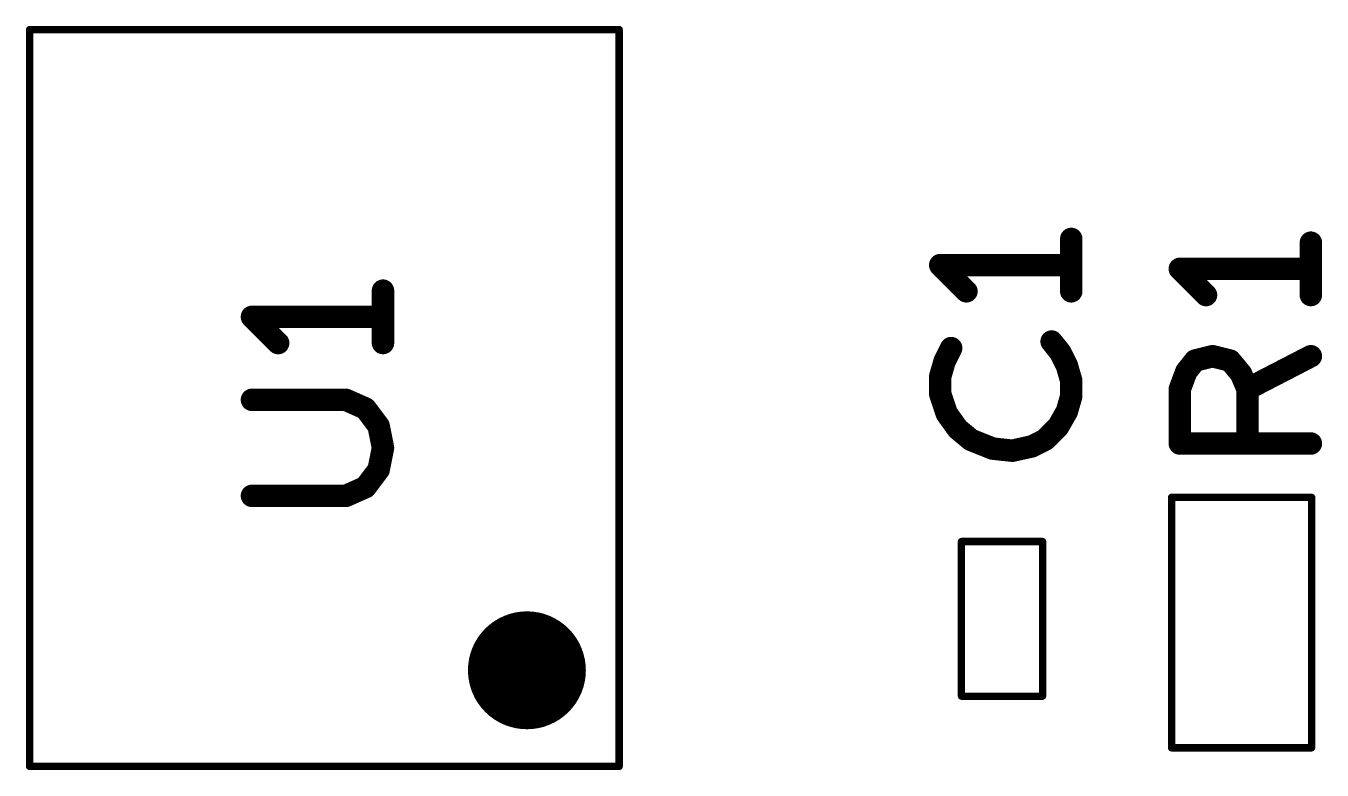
# Model space of a CAD drawing. Extents: x -1.14 to 4.53, y -2.04 to 6.
# Drawn here: x 1.1608 to 1.507, y 3.6413 to 3.8402 of the extents above; entities that cross this region are included whole.
import ezdxf

# ---------------------------------------------------------------- set-up
doc = ezdxf.new("R2010")
doc.units = 0
doc.layers.get('0').update_dxf_attribs({"linetype": 'CONTINUOUS'})
doc.layers.add('ASSE', color=1, linetype='CONTINUOUS')

# ---------------------------------------------------------------- blocks, each defined once
blk = doc.blocks.new('ROUND_64')
at = {"const_width": 0.000984}
blk.add_lwpolyline([(-0.00049, 0, 1), (0.00049, 0, 1)], format="xyb", close=True, dxfattribs=at)
blk = doc.blocks.new('ROUND_1')
at = {"const_width": 0.003}
blk.add_lwpolyline([(-0.0015, 0, 1), (0.0015, 0, 1)], format="xyb", close=True, dxfattribs=at)

msp = doc.modelspace()

# ---------------------------------------------------------------- linework, layer by layer
at = {"layer": 'ASSE'}
for points, const_width in [([(1.16176, 3.64232), (1.16176, 3.83917)], 0.00197), ([(1.16176, 3.83917), (1.31924, 3.83917)], 0.00197), ([(1.31924, 3.83917), (1.31924, 3.64232)], 0.00197), ([(1.44, 3.76925), (1.44, 3.78325)], 0.006), ([(1.504, 3.76825), (1.504, 3.78225)], 0.006), ([(1.44, 3.77625), (1.405, 3.77625)], 0.006), ([(1.405, 3.77625), (1.412, 3.76925)], 0.006), ([(1.504, 3.77525), (1.469, 3.77525)], 0.006), ([(1.469, 3.77525), (1.476, 3.76825)], 0.006), ([(1.25615, 3.75543), (1.25615, 3.76943)], 0.006), ([(1.25615, 3.76243), (1.22115, 3.76243)], 0.006), ([(1.22115, 3.76243), (1.22815, 3.75543)], 0.006), ([(1.40792, 3.75408), (1.40617, 3.75058)], 0.006), ([(1.43708, 3.75291), (1.43475, 3.75583)], 0.006), ([(1.40617, 3.75058), (1.405, 3.7465)], 0.006), ([(1.43883, 3.74941), (1.43708, 3.75291)], 0.006), ([(1.47075, 3.74783), (1.47308, 3.75075)], 0.006), ([(1.47308, 3.75075), (1.47775, 3.75191)], 0.006), ([(1.47775, 3.75191), (1.48242, 3.75075)], 0.006), ([(1.48242, 3.75075), (1.48533, 3.74725)], 0.006), ([(1.48708, 3.74316), (1.504, 3.75191)], 0.006), ([(1.44, 3.74533), (1.43883, 3.74941)], 0.006), ([(1.469, 3.74316), (1.47075, 3.74783)], 0.006), ([(1.48533, 3.74725), (1.48708, 3.74316)], 0.006), ([(1.405, 3.7465), (1.405, 3.74183)], 0.006), ([(1.44, 3.74124), (1.44, 3.74533)], 0.006), ([(1.469, 3.72858), (1.469, 3.74316)], 0.006), ([(1.48708, 3.74316), (1.48708, 3.72858)], 0.006), ([(1.24624, 3.74026), (1.22115, 3.74026)], 0.006), ([(1.25149, 3.73793), (1.24624, 3.74026)], 0.006), ([(1.405, 3.74183), (1.40675, 3.73658)], 0.006), ([(1.43883, 3.73716), (1.44, 3.74124)], 0.006), ([(1.25499, 3.73326), (1.25149, 3.73793)], 0.006), ([(1.40675, 3.73658), (1.40967, 3.7325)], 0.006), ([(1.4365, 3.73308), (1.43883, 3.73716)], 0.006), ([(1.25615, 3.72743), (1.25499, 3.73326)], 0.006), ([(1.433, 3.72958), (1.4365, 3.73308)], 0.006), ([(1.40967, 3.7325), (1.41317, 3.72958)], 0.006), ([(1.41317, 3.72958), (1.419, 3.72724)], 0.006), ([(1.4295, 3.72783), (1.433, 3.72958)], 0.006), ([(1.25499, 3.72159), (1.25615, 3.72743)], 0.006), ([(1.419, 3.72724), (1.42425, 3.72666)], 0.006), ([(1.42425, 3.72666), (1.4295, 3.72783)], 0.006), ([(1.504, 3.72858), (1.469, 3.72858)], 0.006), ([(1.25149, 3.71693), (1.25499, 3.72159)], 0.006), ([(1.24624, 3.7146), (1.25149, 3.71693)], 0.006), ([(1.22115, 3.7146), (1.24624, 3.7146)], 0.006), ([(1.4668, 3.64728), (1.4668, 3.71421)], 0.00197), ([(1.4668, 3.71421), (1.5042, 3.71421)], 0.00197), ([(1.5042, 3.71421), (1.5042, 3.64728)], 0.00197), ([(1.41067, 3.66108), (1.41067, 3.70241)], 0.00197), ([(1.41067, 3.70241), (1.43233, 3.70241)], 0.00197), ([(1.43233, 3.70241), (1.43233, 3.66108)], 0.00197), ([(1.43233, 3.66108), (1.41067, 3.66108)], 0.00197), ([(1.5042, 3.64728), (1.4668, 3.64728)], 0.00197), ([(1.31924, 3.64232), (1.16176, 3.64232)], 0.00197)]:
    msp.add_lwpolyline(points, dxfattribs=dict(at, const_width=const_width))
at = {"layer": 'ASSE', "const_width": 0.01575}
msp.add_lwpolyline([(1.28672, 3.668, 1), (1.30247, 3.668, 1)], format="xyb", close=True, dxfattribs=at)

# ---------------------------------------------------------------- block references
at = {"layer": 'ASSE'}
for name, p in [('ROUND_64', (1.16176, 3.83917)), ('ROUND_64', (1.16176, 3.83917)), ('ROUND_64', (1.31924, 3.83917)), ('ROUND_64', (1.31924, 3.83917)), ('ROUND_1', (1.44, 3.78325)), ('ROUND_1', (1.504, 3.78225)), ('ROUND_1', (1.405, 3.77625)), ('ROUND_1', (1.405, 3.77625)), ('ROUND_1', (1.44, 3.77625)), ('ROUND_1', (1.469, 3.77525)), ('ROUND_1', (1.469, 3.77525)), ('ROUND_1', (1.504, 3.77525)), ('ROUND_1', (1.25615, 3.76943)), ('ROUND_1', (1.412, 3.76925)), ('ROUND_1', (1.44, 3.76925)), ('ROUND_1', (1.476, 3.76825)), ('ROUND_1', (1.504, 3.76825)), ('ROUND_1', (1.22115, 3.76243)), ('ROUND_1', (1.22115, 3.76243)), ('ROUND_1', (1.25615, 3.76243)), ('ROUND_1', (1.22815, 3.75543)), ('ROUND_1', (1.25615, 3.75543)), ('ROUND_1', (1.40792, 3.75408)), ('ROUND_1', (1.43475, 3.75583)), ('ROUND_1', (1.40617, 3.75058)), ('ROUND_1', (1.40617, 3.75058)), ('ROUND_1', (1.43708, 3.75291)), ('ROUND_1', (1.43708, 3.75291)), ('ROUND_1', (1.47308, 3.75075)), ('ROUND_1', (1.47308, 3.75075)), ('ROUND_1', (1.47775, 3.75191)), ('ROUND_1', (1.47775, 3.75191)), ('ROUND_1', (1.48242, 3.75075)), ('ROUND_1', (1.48242, 3.75075)), ('ROUND_1', (1.504, 3.75191)), ('ROUND_1', (1.43883, 3.74941)), ('ROUND_1', (1.43883, 3.74941)), ('ROUND_1', (1.47075, 3.74783)), ('ROUND_1', (1.47075, 3.74783)), ('ROUND_1', (1.48533, 3.74725)), ('ROUND_1', (1.48533, 3.74725)), ('ROUND_1', (1.405, 3.7465)), ('ROUND_1', (1.405, 3.7465)), ('ROUND_1', (1.44, 3.74533)), ('ROUND_1', (1.44, 3.74533)), ('ROUND_1', (1.469, 3.74316)), ('ROUND_1', (1.469, 3.74316)), ('ROUND_1', (1.48708, 3.74316)), ('ROUND_1', (1.48708, 3.74316)), ('ROUND_1', (1.48708, 3.74316)), ('ROUND_1', (1.22115, 3.74026)), ('ROUND_1', (1.24624, 3.74026)), ('ROUND_1', (1.24624, 3.74026)), ('ROUND_1', (1.405, 3.74183)), ('ROUND_1', (1.405, 3.74183)), ('ROUND_1', (1.44, 3.74124)), ('ROUND_1', (1.44, 3.74124)), ('ROUND_1', (1.25149, 3.73793)), ('ROUND_1', (1.25149, 3.73793)), ('ROUND_1', (1.40675, 3.73658)), ('ROUND_1', (1.40675, 3.73658)), ('ROUND_1', (1.43883, 3.73716)), ('ROUND_1', (1.43883, 3.73716)), ('ROUND_1', (1.25499, 3.73326)), ('ROUND_1', (1.25499, 3.73326)), ('ROUND_1', (1.4365, 3.73308)), ('ROUND_1', (1.4365, 3.73308)), ('ROUND_1', (1.40967, 3.7325)), ('ROUND_1', (1.40967, 3.7325)), ('ROUND_1', (1.41317, 3.72958)), ('ROUND_1', (1.41317, 3.72958)), ('ROUND_1', (1.433, 3.72958)), ('ROUND_1', (1.433, 3.72958)), ('ROUND_1', (1.25615, 3.72743)), ('ROUND_1', (1.25615, 3.72743)), ('ROUND_1', (1.419, 3.72724)), ('ROUND_1', (1.419, 3.72724)), ('ROUND_1', (1.42425, 3.72666)), ('ROUND_1', (1.42425, 3.72666)), ('ROUND_1', (1.4295, 3.72783)), ('ROUND_1', (1.4295, 3.72783)), ('ROUND_1', (1.469, 3.72858)), ('ROUND_1', (1.469, 3.72858)), ('ROUND_1', (1.48708, 3.72858)), ('ROUND_1', (1.504, 3.72858)), ('ROUND_1', (1.25499, 3.72159)), ('ROUND_1', (1.25499, 3.72159)), ('ROUND_1', (1.25149, 3.71693)), ('ROUND_1', (1.25149, 3.71693)), ('ROUND_1', (1.22115, 3.7146)), ('ROUND_1', (1.24624, 3.7146)), ('ROUND_1', (1.24624, 3.7146)), ('ROUND_64', (1.4668, 3.71421)), ('ROUND_64', (1.4668, 3.71421)), ('ROUND_64', (1.5042, 3.71421)), ('ROUND_64', (1.5042, 3.71421)), ('ROUND_64', (1.41067, 3.70241)), ('ROUND_64', (1.41067, 3.70241)), ('ROUND_64', (1.43233, 3.70241)), ('ROUND_64', (1.43233, 3.70241)), ('ROUND_64', (1.41067, 3.66108)), ('ROUND_64', (1.41067, 3.66108)), ('ROUND_64', (1.43233, 3.66108)), ('ROUND_64', (1.43233, 3.66108)), ('ROUND_64', (1.4668, 3.64728)), ('ROUND_64', (1.4668, 3.64728)), ('ROUND_64', (1.5042, 3.64728)), ('ROUND_64', (1.5042, 3.64728)), ('ROUND_64', (1.16176, 3.64232)), ('ROUND_64', (1.16176, 3.64232)), ('ROUND_64', (1.31924, 3.64232)), ('ROUND_64', (1.31924, 3.64232))]:
    msp.add_blockref(name, p, dxfattribs=at)

doc.saveas('drawing.dxf')
